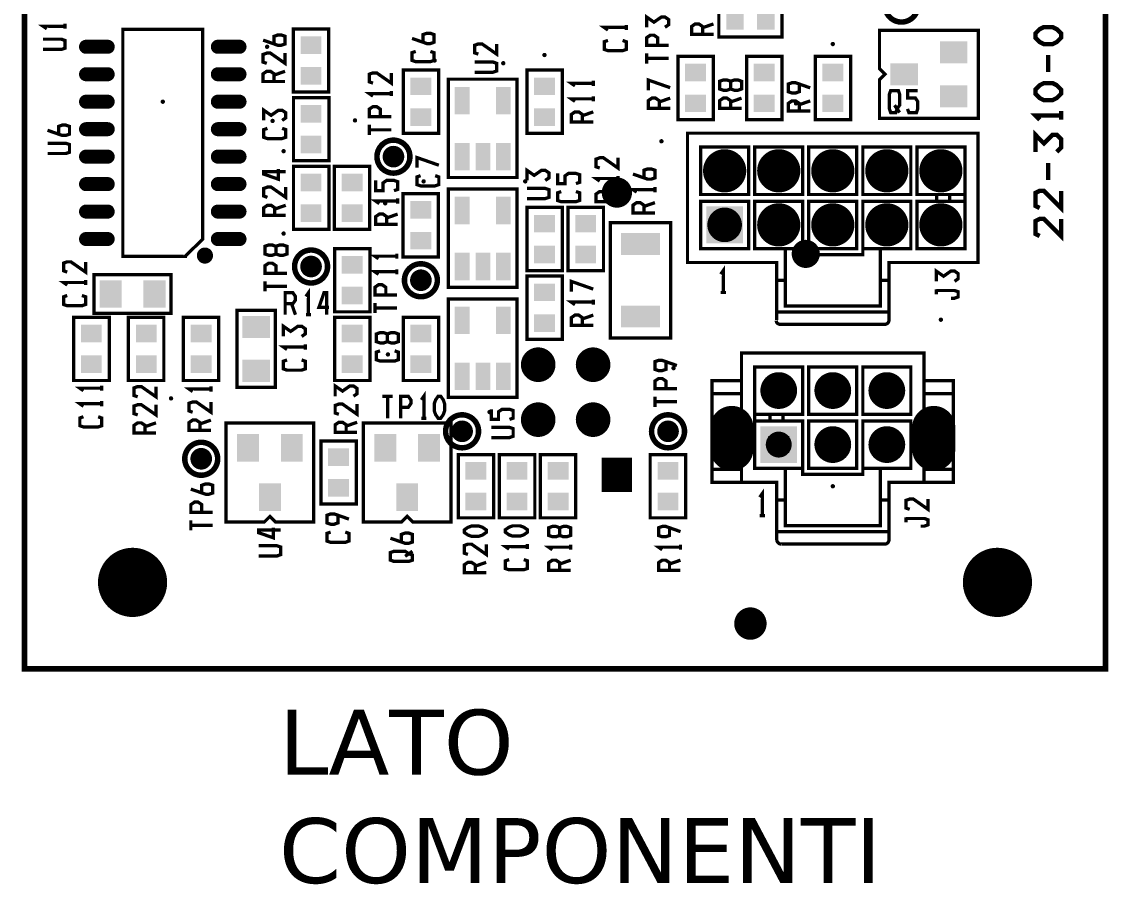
# Model space of a CAD drawing. Extents: x -6 to 100, y -18 to 50.
# Drawn here: x -5.6 to 44.7, y -18.4 to 21.5 of the extents above; entities that cross this region are included whole.
import ezdxf

# ---------------------------------------------------------------- set-up
doc = ezdxf.new("R2010")
doc.units = 0
doc.header["$MEASUREMENT"] = 0
doc.layers.get('0').update_dxf_attribs({"linetype": 'CONTINUOUS'})
for name, color, linetype in [('22-310-0_DRL', 1, 'CONTINUOUS'), ('22-310-0_SMT', 254, 'CONTINUOUS'), ('22-310-0_SST', 1, 'CONTINUOUS')]:
    doc.layers.add(name, color=color, linetype=linetype)
doc.styles.get("Standard").update_dxf_attribs({"font": 'verdana.ttf', "height": 3})

# ---------------------------------------------------------------- blocks, each defined once
blk = doc.blocks.new('ROUND_1')
at = {"const_width": 1.6002}
blk.add_lwpolyline([(-0.8001, 0, 1), (0.8001, 0, 1)], format="xyb", close=True, dxfattribs=at)
blk = doc.blocks.new('ROUND_16')
at = {"const_width": 0.65024}
blk.add_lwpolyline([(-0.32512, 0, 1), (0.32512, 0, 1)], format="xyb", close=True, dxfattribs=at)
blk = doc.blocks.new('ROUND_18')
at = {"const_width": 0.8001}
blk.add_lwpolyline([(-0.40005, 0, 1), (0.40005, 0, 1)], format="xyb", close=True, dxfattribs=at)
blk = doc.blocks.new('ROUND_19')
at = {"const_width": 0.69977}
blk.add_lwpolyline([(-0.349884, 0, 1), (0.349884, 0, 1)], format="xyb", close=True, dxfattribs=at)
blk = doc.blocks.new('ROUND_47')
at = {"const_width": 0.44958}
blk.add_lwpolyline([(-0.22479, 0, 1), (0.22479, 0, 1)], format="xyb", close=True, dxfattribs=at)
blk = doc.blocks.new('ROUND_48')
at = {"const_width": 0.59944}
blk.add_lwpolyline([(-0.29972, 0, 1), (0.29972, 0, 1)], format="xyb", close=True, dxfattribs=at)
blk = doc.blocks.new('ROUND_50')
at = {"const_width": 0.10033}
blk.add_lwpolyline([(-0.050164, 0, 1), (0.050164, 0, 1)], format="xyb", close=True, dxfattribs=at)
blk = doc.blocks.new('ROUND_2')
at = {"const_width": 0.50038}
blk.add_lwpolyline([(-0.25019, 0, 1), (0.25019, 0, 1)], format="xyb", close=True, dxfattribs=at)
blk = doc.blocks.new('RECTANGLE_3')
blk.add_solid([(0.63627, 0.51308), (0.63627, -0.51308), (-0.63627, 0.51308), (-0.63627, -0.51308)])
blk = doc.blocks.new('RECTANGLE_4')
blk.add_solid([(0.4826, 0.4064), (0.4826, -0.4064), (-0.4826, 0.4064), (-0.4826, -0.4064)])
blk = doc.blocks.new('RECTANGLE_5')
blk.add_solid([(0.51308, 0.63627), (0.51308, -0.63627), (-0.51308, 0.63627), (-0.51308, -0.63627)])
blk = doc.blocks.new('ROUND_8')
at = {"const_width": 0.7493}
blk.add_lwpolyline([(-0.37465, 0, 1), (0.37465, 0, 1)], format="xyb", close=True, dxfattribs=at)
blk = doc.blocks.new('OBLONG_10')
at = {"const_width": 1.99898}
blk.add_lwpolyline([(0, 0.50038), (0, -0.50038)], dxfattribs=at)
at = {"const_width": 0.99949}
for points in [[(-0.499744, 0.50038, 1), (0.499744, 0.50038, 1)], [(-0.499744, -0.50038, 1), (0.499744, -0.50038, 1)]]:
    blk.add_lwpolyline(points, format="xyb", close=True, dxfattribs=at)
blk = doc.blocks.new('ROUND_13')
at = {"const_width": 0.84963}
blk.add_lwpolyline([(-0.424814, 0, 1), (0.424814, 0, 1)], format="xyb", close=True, dxfattribs=at)
blk = doc.blocks.new('SQUARE_14')
blk.add_solid([(0.84963, 0.84963), (0.84963, -0.84963), (-0.84963, 0.84963), (-0.84963, -0.84963)])
blk = doc.blocks.new('ROUND_15')
at = {"const_width": 0.99949}
blk.add_lwpolyline([(-0.499744, 0, 1), (0.499744, 0, 1)], format="xyb", close=True, dxfattribs=at)
blk = doc.blocks.new('RECTANGLE_21')
blk.add_solid([(0.508, 0.635), (0.508, -0.635), (-0.508, 0.635), (-0.508, -0.635)])
blk = doc.blocks.new('RECTANGLE_25')
blk.add_solid([(0.635, 0.508), (0.635, -0.508), (-0.635, 0.508), (-0.635, -0.508)])
blk = doc.blocks.new('RECTANGLE_26')
blk.add_solid([(0.4064, 0.4826), (0.4064, -0.4826), (-0.4064, 0.4826), (-0.4064, -0.4826)])
blk = doc.blocks.new('RECTANGLE_27')
blk.add_solid([(0.9017, 0.508), (0.9017, -0.508), (-0.9017, 0.508), (-0.9017, -0.508)])
blk = doc.blocks.new('RECTANGLE_30')
blk.add_solid([(0.3429, 0.635), (0.3429, -0.635), (-0.3429, 0.635), (-0.3429, -0.635)])
blk = doc.blocks.new('OBLONG_31')
at = {"const_width": 0.65024}
blk.add_lwpolyline([(0.50038, 0), (-0.50038, 0)], dxfattribs=at)
at = {"const_width": 0.32512}
for points in [[(-0.66294, 0, 1), (-0.33782, 0, 1)], [(0.33782, 0, 1), (0.66294, 0, 1)]]:
    blk.add_lwpolyline(points, format="xyb", close=True, dxfattribs=at)

msp = doc.modelspace()

# ---------------------------------------------------------------- linework, layer by layer
at = {"layer": '22-310-0_DRL'}
for points, const_width in [([(44.561, 49.56), (44.561, -8.441), (-5.436, -8.441), (-5.436, 49.56), (44.561, 49.56)], 0.254), ([(21.963, 1.333), (21.963, -0.265)], 1.4)]:
    msp.add_lwpolyline(points, dxfattribs=dict(at, const_width=const_width))
at = {"layer": '22-310-0_SST'}
for points, const_width in [([(29.598, 22.42), (26.677, 22.42), (26.677, 20.781), (29.598, 20.781), (29.598, 22.42)], 0.152), ([(24.185, 21.226), (24.355, 21.343), (24.355, 21.582), (24.185, 21.698), (24.018, 21.698), (23.677, 21.462), (23.339, 21.698), (23.339, 21.226)], 0.152), ([(-3.557, 21.274), (-4.573, 21.274), (-4.402, 21.157)], 0.152), ([(-3.557, 21.394), (-3.557, 21.157)], 0.152), ([(2.009, 10.634), (-0.887, 10.634), (-0.887, 21.124), (2.809, 21.124), (2.809, 11.434), (2.009, 10.647), (2.009, 10.634)], 0.152), ([(6.992, 21.15), (6.992, 18.229), (8.63, 18.229), (8.63, 21.15), (6.992, 21.15)], 0.152), ([(22.395, 21.218), (21.379, 21.218), (21.549, 21.099)], 0.152), ([(22.395, 21.338), (22.395, 21.099)], 0.152), ([(25.923, 20.906), (25.923, 21.261), (25.752, 21.381), (25.582, 21.381), (25.415, 21.261), (25.415, 20.906), (26.431, 20.906)], 0.152), ([(25.923, 21.203), (26.431, 21.381)], 0.152), ([(38.679, 17.022), (38.679, 21.086), (34.107, 21.086), (34.107, 19.308), (34.361, 19.054), (34.107, 18.8), (34.107, 17.022), (38.679, 17.022)], 0.152), ([(42.504, 20.741), (42.306, 20.543), (42.108, 20.446), (41.711, 20.446), (41.516, 20.543), (41.318, 20.741), (41.318, 20.939), (41.516, 21.137), (41.711, 21.236), (42.108, 21.236), (42.306, 21.137), (42.504, 20.939), (42.504, 20.741)], 0.203), ([(-4.573, 20.675), (-3.727, 20.675), (-3.557, 20.614), (-3.557, 20.258), (-3.727, 20.2), (-4.573, 20.2)], 0.152), ([(6.108, 20.454), (6.108, 20.809), (6.278, 20.868), (6.446, 20.868), (6.616, 20.809), (6.616, 20.454), (6.446, 20.395), (6.278, 20.395), (5.6, 20.632)], 0.152), ([(12.997, 20.533), (12.997, 20.888), (13.167, 20.947), (13.337, 20.947), (13.505, 20.888), (13.505, 20.533), (13.337, 20.474), (13.167, 20.474), (12.489, 20.71)], 0.152), ([(22.227, 20.616), (22.395, 20.558), (22.395, 20.202), (22.227, 20.144), (21.549, 20.144), (21.379, 20.202), (21.379, 20.558), (21.549, 20.616)], 0.152), ([(23.847, 20.388), (23.847, 20.743), (23.677, 20.86), (23.51, 20.86), (23.339, 20.743), (23.339, 20.388), (24.355, 20.388)], 0.152), ([(6.616, 20.03), (6.616, 19.557), (5.938, 20.03), (5.77, 20.03), (5.6, 19.971), (5.6, 19.616), (5.77, 19.557)], 0.152), ([(13.337, 20.108), (13.505, 20.05), (13.505, 19.694), (13.337, 19.636), (12.659, 19.636), (12.489, 19.694), (12.489, 20.05), (12.659, 20.108)], 0.152), ([(16.403, 20.456), (16.403, 19.984), (15.725, 20.456), (15.557, 20.456), (15.387, 20.398), (15.387, 20.042), (15.557, 19.984)], 0.152), ([(15.387, 19.618), (16.233, 19.618), (16.403, 19.56), (16.403, 19.204), (16.233, 19.146), (15.387, 19.146)], 0.152), ([(23.339, 20.022), (23.339, 19.55)], 0.152), ([(24.355, 19.786), (23.339, 19.786)], 0.152), ([(26.423, 16.959), (26.423, 19.88), (24.785, 19.88), (24.785, 16.959), (26.423, 16.959)], 0.152), ([(29.598, 16.959), (29.598, 19.88), (27.96, 19.88), (27.96, 16.959), (29.598, 16.959)], 0.152), ([(32.773, 16.959), (32.773, 19.88), (31.135, 19.88), (31.135, 16.959), (32.773, 16.959)], 0.152), ([(41.909, 19.941), (41.909, 19.151)], 0.203), ([(6.108, 18.719), (6.108, 19.075), (5.938, 19.191), (5.77, 19.191), (5.6, 19.075), (5.6, 18.719), (6.616, 18.719)], 0.152), ([(6.108, 19.014), (6.616, 19.191)], 0.152), ([(11.528, 19.118), (11.528, 18.643), (10.85, 19.118), (10.683, 19.118), (10.512, 19.057), (10.512, 18.701), (10.683, 18.643)], 0.152), ([(13.723, 16.324), (13.723, 19.245), (12.085, 19.245), (12.085, 16.324), (13.723, 16.324)], 0.152), ([(19.438, 16.324), (19.438, 19.245), (17.8, 19.245), (17.8, 16.324), (19.438, 16.324)], 0.152), ([(14.168, 18.597), (14.168, 18.826), (17.343, 18.826), (17.343, 14.279), (14.168, 14.279), (14.168, 18.597)], 0.152), ([(20.871, 18.635), (19.855, 18.635), (20.025, 18.518)], 0.152), ([(20.871, 18.755), (20.871, 18.518)], 0.152), ([(24.427, 18.432), (23.411, 18.788), (23.411, 18.315)], 0.152), ([(27.221, 18.729), (27.053, 18.788), (26.883, 18.788), (26.713, 18.729), (26.713, 18.374), (26.883, 18.315), (27.053, 18.315), (27.221, 18.374), (27.221, 18.729), (27.391, 18.788), (27.561, 18.788), (27.729, 18.729), (27.729, 18.374), (27.561, 18.315), (27.391, 18.315), (27.221, 18.374)], 0.152), ([(30.396, 18.602), (30.396, 18.247), (30.228, 18.188), (30.058, 18.188), (29.888, 18.247), (29.888, 18.602), (30.058, 18.661), (30.228, 18.661), (30.904, 18.424)], 0.152), ([(42.504, 18.15), (42.306, 17.952), (42.108, 17.855), (41.711, 17.855), (41.516, 17.952), (41.318, 18.15), (41.318, 18.348), (41.516, 18.546), (41.711, 18.645), (42.108, 18.645), (42.306, 18.546), (42.504, 18.348), (42.504, 18.15)], 0.203), ([(11.528, 18.16), (10.512, 18.16), (10.683, 18.041)], 0.152), ([(11.528, 18.28), (11.528, 18.041)], 0.152), ([(20.871, 18.036), (20.871, 17.797)], 0.152), ([(34.566, 17.454), (34.625, 17.284), (34.861, 17.284), (34.922, 17.454), (35.039, 17.624), (35.039, 18.132), (34.98, 18.3), (34.625, 18.3), (34.566, 18.132), (34.566, 17.454)], 0.152), ([(35.404, 17.454), (35.463, 17.284), (35.818, 17.284), (35.877, 17.454), (35.877, 17.792), (35.76, 17.962), (35.404, 17.962), (35.404, 18.3), (35.877, 18.3)], 0.152), ([(8.643, 15.054), (8.643, 17.975), (7.005, 17.975), (7.005, 15.054), (8.643, 15.054)], 0.152), ([(11.02, 17.086), (11.02, 17.441), (10.85, 17.558), (10.683, 17.558), (10.512, 17.441), (10.512, 17.086), (11.528, 17.086)], 0.152), ([(20.871, 17.916), (19.855, 17.916), (20.025, 17.797)], 0.152), ([(23.919, 17.477), (23.919, 17.832), (23.751, 17.949), (23.581, 17.949), (23.411, 17.832), (23.411, 17.477), (24.427, 17.477)], 0.152), ([(23.919, 17.772), (24.427, 17.949)], 0.152), ([(27.221, 17.477), (27.221, 17.832), (27.053, 17.949), (26.883, 17.949), (26.713, 17.832), (26.713, 17.477), (27.729, 17.477)], 0.152), ([(27.221, 17.772), (27.729, 17.949)], 0.152), ([(30.396, 17.35), (30.396, 17.705), (30.228, 17.822), (30.058, 17.822), (29.888, 17.705), (29.888, 17.35), (30.904, 17.35)], 0.152), ([(30.396, 17.645), (30.904, 17.822)], 0.152), ([(34.802, 17.624), (35.039, 17.284)], 0.152), ([(6.479, 16.918), (6.647, 17.035), (6.647, 17.274), (6.479, 17.391), (6.309, 17.391), (5.971, 17.154), (5.631, 17.391), (5.631, 16.918)], 0.152), ([(20.363, 16.842), (20.363, 17.197), (20.195, 17.314), (20.025, 17.314), (19.855, 17.197), (19.855, 16.842), (20.871, 16.842)], 0.152), ([(20.363, 17.137), (20.871, 17.314)], 0.152), ([(42.504, 17.152), (41.318, 17.152), (41.516, 16.954)], 0.203), ([(42.504, 17.35), (42.504, 16.954)], 0.203), ([(-3.861, 16.286), (-3.861, 16.641), (-3.694, 16.702), (-3.524, 16.702), (-3.353, 16.641), (-3.353, 16.286), (-3.524, 16.227), (-3.694, 16.227), (-4.369, 16.463)], 0.152), ([(6.479, 16.552), (6.647, 16.494), (6.647, 16.138), (6.479, 16.08), (5.801, 16.08), (5.631, 16.138), (5.631, 16.494), (5.801, 16.552)], 0.152), ([(10.512, 16.72), (10.512, 16.248)], 0.152), ([(11.528, 16.484), (10.512, 16.484)], 0.152), ([(29.748, 9.519), (29.347, 9.519), (29.347, 10.35), (25.227, 10.35), (25.227, 16.329), (38.668, 16.329), (38.668, 10.35), (34.548, 10.35), (34.548, 9.519), (34.147, 9.519), (34.147, 8.338), (29.748, 8.338), (29.748, 9.519), (29.748, 10.995), (30.558, 10.995)], 0.152), ([(42.306, 15.46), (42.504, 15.658), (42.504, 16.054), (42.306, 16.253), (42.108, 16.253), (41.711, 15.856), (41.318, 16.253), (41.318, 15.46)], 0.203), ([(-4.369, 15.864), (-3.524, 15.864), (-3.353, 15.803), (-3.353, 15.447), (-3.524, 15.389), (-4.369, 15.389)], 0.152), ([(28.056, 15.684), (25.836, 15.684), (25.836, 13.494), (28.056, 13.494), (28.056, 15.684)], 0.152), ([(30.558, 15.684), (28.338, 15.684), (28.338, 13.494), (30.558, 13.494), (30.558, 15.684)], 0.152), ([(33.058, 15.684), (30.838, 15.684), (30.838, 13.494), (33.058, 13.494), (33.058, 15.684)], 0.152), ([(35.557, 15.684), (33.337, 15.684), (33.337, 13.494), (35.557, 13.494), (35.557, 15.684)], 0.152), ([(38.056, 15.684), (35.836, 15.684), (35.836, 13.494), (36.748, 13.494), (36.748, 13.184), (35.836, 13.184), (35.836, 10.995), (38.056, 10.995), (38.056, 15.684)], 0.152), ([(13.728, 14.848), (12.712, 15.204), (12.712, 14.731)], 0.152), ([(22.014, 15.191), (22.014, 14.716), (21.338, 15.191), (21.168, 15.191), (20.998, 15.13), (20.998, 14.774), (21.168, 14.716)], 0.152), ([(6.309, 14.673), (6.309, 14.2), (5.631, 14.437), (5.631, 14.556), (6.647, 14.556)], 0.152), ([(8.643, 11.879), (8.643, 14.8), (7.005, 14.8), (7.005, 11.879), (8.643, 11.879)], 0.152), ([(8.897, 14.8), (8.897, 11.879), (10.535, 11.879), (10.535, 14.8), (8.897, 14.8)], 0.152), ([(18.646, 14.142), (18.816, 14.259), (18.816, 14.497), (18.646, 14.614), (18.478, 14.614), (18.138, 14.378), (17.8, 14.614), (17.8, 14.142)], 0.152), ([(23.212, 14.261), (23.212, 14.617), (23.383, 14.675), (23.55, 14.675), (23.72, 14.617), (23.72, 14.261), (23.55, 14.203), (23.383, 14.203), (22.704, 14.439)], 0.152), ([(26.629, 14.906), (26.629, 14.271), (27.264, 14.271), (27.264, 14.906), (26.629, 14.906), (26.779, 14.757), (26.779, 14.421), (27.114, 14.421), (27.114, 14.757), (26.779, 14.757)], 0.152), ([(27.264, 14.906), (27.114, 14.757)], 0.152), ([(29.131, 14.906), (29.131, 14.271), (29.766, 14.271), (29.616, 14.421), (29.616, 14.757), (29.766, 14.906), (29.131, 14.906), (29.281, 14.757), (29.281, 14.421), (29.616, 14.421)], 0.152), ([(29.281, 14.757), (29.616, 14.757)], 0.152), ([(29.766, 14.906), (29.766, 14.271)], 0.152), ([(31.63, 14.906), (31.63, 14.271), (32.265, 14.271), (32.115, 14.421), (32.115, 14.757), (32.265, 14.906), (31.63, 14.906), (31.78, 14.757), (31.78, 14.421), (32.115, 14.421)], 0.152), ([(31.78, 14.757), (32.115, 14.757)], 0.152), ([(32.265, 14.906), (32.265, 14.271)], 0.152), ([(34.129, 14.906), (34.129, 14.271), (34.764, 14.271), (34.615, 14.421), (34.615, 14.757), (34.764, 14.906), (34.129, 14.906), (34.279, 14.757), (34.279, 14.421), (34.615, 14.421)], 0.152), ([(34.279, 14.757), (34.615, 14.757)], 0.152), ([(34.764, 14.906), (34.764, 14.271)], 0.152), ([(36.779, 14.757), (36.629, 14.906), (37.264, 14.906), (37.114, 14.757), (36.779, 14.757), (36.779, 14.421), (36.629, 14.271), (37.264, 14.271), (37.114, 14.421), (36.779, 14.421)], 0.152), ([(36.629, 14.906), (36.629, 14.271)], 0.152), ([(37.114, 14.757), (37.114, 14.421)], 0.152), ([(37.264, 14.906), (37.264, 14.271)], 0.152), ([(41.909, 14.957), (41.909, 14.165)], 0.203), ([(11.653, 13.672), (11.823, 13.73), (11.823, 14.086), (11.653, 14.147), (11.315, 14.147), (11.145, 14.028), (11.145, 13.672), (10.807, 13.672), (10.807, 14.147)], 0.152), ([(13.558, 14.365), (13.728, 14.307), (13.728, 13.951), (13.558, 13.893), (12.882, 13.893), (12.712, 13.951), (12.712, 14.307), (12.882, 14.365)], 0.152), ([(20.068, 13.997), (20.236, 14.056), (20.236, 14.411), (20.068, 14.47), (19.728, 14.47), (19.56, 14.353), (19.56, 13.997), (19.22, 13.997), (19.22, 14.47)], 0.152), ([(22.014, 14.233), (20.998, 14.233), (21.168, 14.114)], 0.152), ([(22.014, 14.353), (22.014, 14.114)], 0.152), ([(26.629, 14.271), (26.779, 14.421)], 0.152), ([(27.264, 14.271), (27.114, 14.421)], 0.152), ([(29.131, 14.271), (29.281, 14.421)], 0.152), ([(31.63, 14.271), (31.78, 14.421)], 0.152), ([(34.129, 14.271), (34.279, 14.421)], 0.152), ([(6.647, 13.835), (6.647, 13.362), (5.971, 13.835), (5.801, 13.835), (5.631, 13.776), (5.631, 13.421), (5.801, 13.362)], 0.152), ([(12.072, 13.53), (12.072, 10.609), (13.71, 10.609), (13.71, 13.53), (12.072, 13.53)], 0.152), ([(14.168, 13.517), (14.168, 13.746), (17.343, 13.746), (17.343, 9.199), (14.168, 9.199), (14.168, 13.517)], 0.152), ([(17.8, 13.776), (18.646, 13.776), (18.816, 13.718), (18.816, 13.362), (18.646, 13.304), (17.8, 13.304)], 0.152), ([(20.068, 13.631), (20.236, 13.573), (20.236, 13.217), (20.068, 13.159), (19.39, 13.159), (19.22, 13.217), (19.22, 13.573), (19.39, 13.631)], 0.152), ([(21.506, 13.159), (21.506, 13.514), (21.338, 13.631), (21.168, 13.631), (20.998, 13.514), (20.998, 13.159), (22.014, 13.159)], 0.152), ([(21.506, 13.454), (22.014, 13.631)], 0.152), ([(23.72, 13.72), (22.704, 13.72), (22.875, 13.601)], 0.152), ([(23.72, 13.837), (23.72, 13.601)], 0.152), ([(36.748, 13.494), (37.348, 13.494), (37.348, 13.184), (36.748, 13.184)], 0.152), ([(38.056, 13.494), (37.348, 13.494)], 0.152), ([(42.504, 13.662), (42.504, 12.869), (41.711, 13.662), (41.516, 13.662), (41.318, 13.563), (41.318, 12.968), (41.516, 12.869)], 0.203), ([(6.139, 12.524), (6.139, 12.879), (5.971, 12.996), (5.801, 12.996), (5.631, 12.879), (5.631, 12.524), (6.647, 12.524)], 0.152), ([(6.139, 12.819), (6.647, 12.996)], 0.152), ([(11.823, 13.189), (10.807, 13.189), (10.977, 13.07)], 0.152), ([(11.823, 13.309), (11.823, 13.07)], 0.152), ([(23.212, 12.643), (23.212, 12.999), (23.042, 13.118), (22.875, 13.118), (22.704, 12.999), (22.704, 12.643), (23.72, 12.643)], 0.152), ([(23.212, 12.94), (23.72, 13.118)], 0.152), ([(28.056, 10.995), (28.056, 13.184), (25.836, 13.184), (25.836, 10.995), (28.056, 10.995)], 0.152), ([(29.748, 10.995), (28.338, 10.995), (28.338, 13.184), (30.558, 13.184), (30.558, 10.718), (33.337, 10.718), (33.337, 13.184), (35.557, 13.184), (35.557, 10.995), (34.147, 10.995), (34.147, 9.519)], 0.152), ([(33.058, 10.995), (33.058, 13.184), (30.838, 13.184), (30.838, 10.995), (33.058, 10.995)], 0.152), ([(37.348, 13.184), (38.056, 13.184)], 0.152), ([(11.315, 12.115), (11.315, 12.471), (11.145, 12.587), (10.977, 12.587), (10.807, 12.471), (10.807, 12.115), (11.823, 12.115)], 0.152), ([(11.315, 12.41), (11.823, 12.587)], 0.152), ([(19.438, 9.974), (19.438, 12.895), (17.8, 12.895), (17.8, 9.974), (19.438, 9.974)], 0.152), ([(21.343, 9.974), (21.343, 12.895), (19.705, 12.895), (19.705, 9.974), (21.343, 9.974)], 0.152), ([(24.455, 6.862), (21.661, 6.862), (21.661, 12.196), (24.455, 12.196), (24.455, 6.862)], 0.152), ([(27.114, 11.922), (27.264, 11.772), (26.629, 11.772), (26.779, 11.922), (27.114, 11.922), (27.114, 12.257), (27.264, 12.407), (26.629, 12.407), (26.779, 12.257), (27.114, 12.257)], 0.152), ([(26.629, 12.407), (26.629, 11.772)], 0.152), ([(26.779, 11.922), (26.779, 12.257)], 0.152), ([(27.264, 12.407), (27.264, 11.772)], 0.152), ([(29.616, 11.922), (29.766, 11.772), (29.131, 11.772), (29.281, 11.922), (29.616, 11.922), (29.616, 12.257), (29.766, 12.407), (29.131, 12.407), (29.281, 12.257), (29.616, 12.257)], 0.152), ([(29.131, 12.407), (29.131, 11.772)], 0.152), ([(29.281, 11.922), (29.281, 12.257)], 0.152), ([(29.766, 12.407), (29.766, 11.772)], 0.152), ([(32.115, 11.922), (32.265, 11.772), (31.63, 11.772), (31.78, 11.922), (32.115, 11.922), (32.115, 12.257), (32.265, 12.407), (31.63, 12.407), (31.78, 12.257), (32.115, 12.257)], 0.152), ([(31.63, 12.407), (31.63, 11.772)], 0.152), ([(31.78, 11.922), (31.78, 12.257)], 0.152), ([(32.265, 12.407), (32.265, 11.772)], 0.152), ([(34.615, 11.922), (34.764, 11.772), (34.129, 11.772), (34.279, 11.922), (34.615, 11.922), (34.615, 12.257), (34.764, 12.407), (34.129, 12.407), (34.279, 12.257), (34.615, 12.257)], 0.152), ([(34.129, 12.407), (34.129, 11.772)], 0.152), ([(34.279, 11.922), (34.279, 12.257)], 0.152), ([(34.764, 12.407), (34.764, 11.772)], 0.152), ([(37.114, 11.922), (37.264, 11.772), (36.629, 11.772), (36.779, 11.922), (37.114, 11.922), (37.114, 12.257), (37.264, 12.407), (36.629, 12.407), (36.779, 12.257), (37.114, 12.257)], 0.152), ([(36.629, 12.407), (36.629, 11.772)], 0.152), ([(36.779, 11.922), (36.779, 12.257)], 0.152), ([(37.264, 12.407), (37.264, 11.772)], 0.152), ([(42.504, 12.366), (42.504, 11.574), (41.711, 12.366), (41.516, 12.366), (41.318, 12.267), (41.318, 11.673), (41.516, 11.574)], 0.203), ([(6.194, 11.099), (6.024, 11.157), (5.857, 11.157), (5.686, 11.099), (5.686, 10.743), (5.857, 10.685), (6.024, 10.685), (6.194, 10.743), (6.194, 11.099), (6.365, 11.157), (6.532, 11.157), (6.702, 11.099), (6.702, 10.743), (6.532, 10.685), (6.365, 10.685), (6.194, 10.743)], 0.152), ([(10.548, 8.069), (10.548, 10.99), (8.91, 10.99), (8.91, 8.069), (10.548, 8.069)], 0.152), ([(33.337, 10.995), (34.147, 10.995)], 0.152), ([(3.202, 10.611), (2.618, 10.611)], 0.152), ([(3.197, 10.748), (2.623, 10.748)], 0.152), ([(3.113, 10.886), (2.705, 10.886)], 0.152), ([(2.715, 10.893), (2.715, 10.446)], 0.152), ([(2.852, 10.962), (2.852, 10.378)], 0.152), ([(2.989, 10.957), (2.989, 10.383)], 0.152), ([(3.126, 10.875), (3.126, 10.466)], 0.152), ([(11.785, 10.642), (10.769, 10.642), (10.939, 10.522)], 0.152), ([(11.785, 10.759), (11.785, 10.522)], 0.152), ([(-2.612, 10.38), (-2.612, 9.908), (-3.29, 10.38), (-3.458, 10.38), (-3.628, 10.322), (-3.628, 9.966), (-3.458, 9.908)], 0.152), ([(3.134, 10.474), (2.687, 10.474)], 0.152), ([(6.194, 9.847), (6.194, 10.202), (6.024, 10.319), (5.857, 10.319), (5.686, 10.202), (5.686, 9.847), (6.702, 9.847)], 0.152), ([(11.785, 10.04), (11.785, 9.804)], 0.152), ([(26.885, 8.963), (26.885, 9.979), (26.766, 9.809)], 0.152), ([(37.579, 9.478), (37.746, 9.598), (37.746, 9.834), (37.579, 9.953), (37.409, 9.953), (37.071, 9.715), (36.73, 9.953), (36.73, 9.478)], 0.152), ([(-2.612, 9.542), (-2.612, 9.306)], 0.152), ([(-2.215, 8.005), (1.341, 8.005), (1.341, 9.783), (-2.215, 9.783), (-2.215, 8.005)], 0.152), ([(5.686, 9.481), (5.686, 9.009)], 0.152), ([(11.785, 9.92), (10.769, 9.92), (10.939, 9.804)], 0.152), ([(19.438, 6.799), (19.438, 9.72), (17.8, 9.72), (17.8, 6.799), (19.438, 6.799)], 0.152), ([(20.871, 9.12), (19.855, 9.476), (19.855, 9.001)], 0.152), ([(29.347, 9.519), (29.347, 8.059)], 0.152), ([(34.548, 9.519), (34.548, 8.059)], 0.152), ([(-2.612, 9.425), (-3.628, 9.425), (-3.458, 9.306)], 0.152), ([(6.702, 9.245), (5.686, 9.245)], 0.152), ([(7.698, 7.934), (7.698, 8.95), (7.579, 8.78)], 0.152), ([(11.277, 8.846), (11.277, 9.202), (11.107, 9.321), (10.939, 9.321), (10.769, 9.202), (10.769, 8.846), (11.785, 8.846)], 0.152), ([(36.73, 9.115), (36.73, 8.876)], 0.152), ([(37.409, 8.699), (37.579, 8.699), (37.746, 8.76), (37.746, 8.996), (37.579, 9.054), (36.73, 9.054)], 0.152), ([(-2.782, 8.823), (-2.612, 8.765), (-2.612, 8.409), (-2.782, 8.348), (-3.458, 8.348), (-3.628, 8.409), (-3.628, 8.765), (-3.458, 8.823)], 0.152), ([(6.621, 8.442), (6.977, 8.442), (7.096, 8.612), (7.096, 8.78), (6.977, 8.95), (6.621, 8.95), (6.621, 7.934)], 0.152), ([(8.653, 8.272), (8.181, 8.272), (8.417, 8.95), (8.536, 8.95), (8.536, 7.934)], 0.152), ([(10.769, 8.483), (10.769, 8.008)], 0.152), ([(14.168, 8.437), (14.168, 8.666), (17.343, 8.666), (17.343, 4.119), (14.168, 4.119), (14.168, 8.437)], 0.152), ([(20.871, 8.518), (19.855, 8.518), (20.025, 8.399)], 0.152), ([(20.871, 8.638), (20.871, 8.399)], 0.152), ([(27.002, 8.963), (26.766, 8.963)], 0.152), ([(4.389, 8.132), (4.389, 4.576), (6.167, 4.576), (6.167, 8.132), (4.389, 8.132)], 0.152), ([(6.918, 8.442), (7.096, 7.934)], 0.152), ([(11.785, 8.244), (10.769, 8.244)], 0.152), ([(29.347, 7.69), (29.347, 8.059), (34.548, 8.059), (34.548, 7.69)], 0.152), ([(-1.517, 4.894), (-1.517, 7.815), (-3.155, 7.815), (-3.155, 4.894), (-1.517, 4.894)], 0.152), ([(-0.628, 7.815), (-0.628, 4.894), (1.01, 4.894), (1.01, 7.815), (-0.628, 7.815)], 0.152), ([(1.912, 7.815), (1.912, 4.894), (3.55, 4.894), (3.55, 7.815), (1.912, 7.815)], 0.152), ([(7.383, 6.928), (7.551, 7.048), (7.551, 7.284), (7.383, 7.403), (7.213, 7.403), (6.875, 7.164), (6.535, 7.403), (6.535, 6.928)], 0.152), ([(7.815, 7.934), (7.579, 7.934)], 0.152), ([(10.548, 4.894), (10.548, 7.815), (8.91, 7.815), (8.91, 4.894), (10.548, 4.894)], 0.152), ([(13.723, 4.894), (13.723, 7.815), (12.085, 7.815), (12.085, 4.894), (13.723, 4.894)], 0.152), ([(20.363, 7.444), (20.363, 7.799), (20.195, 7.916), (20.025, 7.916), (19.855, 7.799), (19.855, 7.444), (20.871, 7.444)], 0.152), ([(20.363, 7.739), (20.871, 7.916)], 0.152), ([(34.348, 7.49), (29.509, 7.49)], 0.152), ([(11.346, 7.045), (11.178, 7.104), (11.008, 7.104), (10.838, 7.045), (10.838, 6.69), (11.008, 6.631), (11.178, 6.631), (11.346, 6.69), (11.346, 7.045), (11.516, 7.104), (11.686, 7.104), (11.854, 7.045), (11.854, 6.69), (11.686, 6.631), (11.516, 6.631), (11.346, 6.69)], 0.152), ([(7.551, 6.565), (7.551, 6.326)], 0.152), ([(7.551, 6.446), (6.535, 6.446), (6.705, 6.326)], 0.152), ([(11.686, 6.265), (11.854, 6.207), (11.854, 5.851), (11.686, 5.793), (11.008, 5.793), (10.838, 5.851), (10.838, 6.207), (11.008, 6.265)], 0.152), ([(27.726, 0.789), (26.367, 0.789), (26.367, 0.19), (27.726, 0.19), (27.726, 6.169), (36.166, 6.169), (36.166, 0.19), (34.548, 0.19), (34.548, -0.631), (34.147, -0.631), (34.147, -1.822), (29.748, -1.822), (29.748, -0.631), (29.748, 0.835), (28.338, 0.835), (28.338, 5.524), (30.558, 5.524), (30.558, 3.334), (29.646, 3.334), (29.646, 3.024), (30.558, 3.024), (30.558, 0.553), (33.337, 0.553), (33.337, 3.024), (35.557, 3.024), (35.557, 0.835), (34.147, 0.835), (34.147, -0.631)], 0.152), ([(7.383, 5.844), (7.551, 5.785), (7.551, 5.43), (7.383, 5.371), (6.705, 5.371), (6.535, 5.43), (6.535, 5.785), (6.705, 5.844)], 0.152), ([(24.228, 5.765), (24.228, 5.409), (24.058, 5.351), (23.891, 5.351), (23.72, 5.409), (23.72, 5.765), (23.891, 5.823), (24.058, 5.823), (24.736, 5.587)], 0.152), ([(33.058, 5.524), (30.838, 5.524), (30.838, 3.334), (33.058, 3.334), (33.058, 5.524)], 0.152), ([(35.557, 5.524), (33.337, 5.524), (33.337, 3.334), (35.557, 3.334), (35.557, 5.524)], 0.152), ([(24.228, 4.513), (24.228, 4.868), (24.058, 4.985), (23.891, 4.985), (23.72, 4.868), (23.72, 4.513), (24.736, 4.513)], 0.152), ([(-1.86, 4.538), (-2.876, 4.538), (-2.708, 4.421)], 0.152), ([(-1.86, 4.658), (-1.86, 4.421)], 0.152), ([(0.647, 4.612), (0.647, 4.139), (-0.031, 4.612), (-0.199, 4.612), (-0.369, 4.553), (-0.369, 4.198), (-0.199, 4.139)], 0.152), ([(3.187, 4.503), (2.171, 4.503), (2.341, 4.383)], 0.152), ([(3.187, 4.622), (3.187, 4.383)], 0.152), ([(9.781, 4.167), (9.949, 4.284), (9.949, 4.523), (9.781, 4.64), (9.611, 4.64), (9.273, 4.404), (8.933, 4.64), (8.933, 4.167)], 0.152), ([(27.726, 4.889), (26.367, 4.889), (26.367, 4.289), (26.367, 0.789)], 0.152), ([(29.131, 4.746), (29.131, 4.111), (29.766, 4.111), (29.616, 4.261), (29.616, 4.597), (29.766, 4.746), (29.131, 4.746), (29.281, 4.597), (29.281, 4.261), (29.616, 4.261)], 0.152), ([(29.281, 4.597), (29.616, 4.597)], 0.152), ([(29.766, 4.746), (29.766, 4.111)], 0.152), ([(31.63, 4.746), (31.63, 4.111), (32.265, 4.111), (32.115, 4.261), (32.115, 4.597), (32.265, 4.746), (31.63, 4.746), (31.78, 4.597), (31.78, 4.261), (32.115, 4.261)], 0.152), ([(31.78, 4.597), (32.115, 4.597)], 0.152), ([(32.265, 4.746), (32.265, 4.111)], 0.152), ([(34.615, 4.261), (34.764, 4.111), (34.764, 4.746), (34.129, 4.746), (34.279, 4.597), (34.279, 4.261), (34.615, 4.261), (34.615, 4.597), (34.279, 4.597)], 0.152), ([(34.129, 4.746), (34.129, 4.111)], 0.152), ([(34.764, 4.746), (34.615, 4.597)], 0.152), ([(37.528, 4.289), (37.528, 4.889), (36.166, 4.889)], 0.152), ([(11.597, 4.165), (11.122, 4.165)], 0.152), ([(11.358, 3.149), (11.358, 4.165)], 0.152), ([(11.96, 3.657), (12.316, 3.657), (12.435, 3.827), (12.435, 3.995), (12.316, 4.165), (11.96, 4.165), (11.96, 3.149)], 0.152), ([(13.035, 3.149), (13.035, 4.165), (12.918, 3.995)], 0.152), ([(13.695, 3.149), (13.578, 3.319), (13.517, 3.487), (13.517, 3.827), (13.578, 3.995), (13.695, 4.165), (13.814, 4.165), (13.934, 3.995), (13.992, 3.827), (13.992, 3.487), (13.934, 3.319), (13.814, 3.149), (13.695, 3.149)], 0.152), ([(23.72, 4.147), (23.72, 3.675)], 0.152), ([(27.726, 4.289), (26.367, 4.289)], 0.152), ([(29.131, 4.111), (29.281, 4.261)], 0.152), ([(31.63, 4.111), (31.78, 4.261)], 0.152), ([(34.764, 4.111), (34.129, 4.111), (34.279, 4.261)], 0.152), ([(36.166, 4.289), (37.528, 4.289), (37.528, 0.789), (37.528, 0.19), (36.166, 0.19)], 0.152), ([(-1.86, 3.819), (-2.876, 3.819), (-2.708, 3.7)], 0.152), ([(-1.86, 3.939), (-1.86, 3.7)], 0.152), ([(0.647, 3.774), (0.647, 3.301), (-0.031, 3.774), (-0.199, 3.774), (-0.369, 3.715), (-0.369, 3.36), (-0.199, 3.301)], 0.152), ([(3.187, 3.901), (3.187, 3.428), (2.509, 3.901), (2.341, 3.901), (2.171, 3.842), (2.171, 3.487), (2.341, 3.428)], 0.152), ([(9.949, 3.802), (9.949, 3.329), (9.273, 3.802), (9.103, 3.802), (8.933, 3.743), (8.933, 3.388), (9.103, 3.329)], 0.152), ([(16.995, 3.093), (17.165, 3.151), (17.165, 3.507), (16.995, 3.565), (16.657, 3.565), (16.487, 3.448), (16.487, 3.093), (16.149, 3.093), (16.149, 3.565)], 0.152), ([(24.736, 3.911), (23.72, 3.911)], 0.152), ([(-2.03, 3.217), (-1.86, 3.159), (-1.86, 2.803), (-2.03, 2.745), (-2.708, 2.745), (-2.876, 2.803), (-2.876, 3.159), (-2.708, 3.217)], 0.152), ([(2.679, 2.59), (2.679, 2.946), (2.509, 3.062), (2.341, 3.062), (2.171, 2.946), (2.171, 2.59), (3.187, 2.59)], 0.152), ([(2.679, 2.885), (3.187, 3.062)], 0.152), ([(9.441, 2.491), (9.441, 2.846), (9.273, 2.963), (9.103, 2.963), (8.933, 2.846), (8.933, 2.491), (9.949, 2.491)], 0.152), ([(9.441, 2.786), (9.949, 2.963)], 0.152), ([(13.154, 3.149), (12.918, 3.149)], 0.152), ([(28.338, 3.024), (29.047, 3.024), (29.047, 3.334), (29.646, 3.334)], 0.152), ([(28.338, 3.334), (29.047, 3.334)], 0.152), ([(29.646, 3.024), (29.047, 3.024)], 0.152), ([(33.058, 0.835), (33.058, 3.024), (30.838, 3.024), (30.838, 0.835), (33.058, 0.835)], 0.152), ([(0.139, 2.463), (0.139, 2.819), (-0.031, 2.935), (-0.199, 2.935), (-0.369, 2.819), (-0.369, 2.463), (0.647, 2.463)], 0.152), ([(0.139, 2.758), (0.647, 2.935)], 0.152), ([(7.945, 2.925), (3.881, 2.925), (3.881, -1.647), (5.659, -1.647), (5.913, -1.393), (6.167, -1.647), (7.945, -1.647), (7.945, 2.925)], 0.152), ([(14.295, 2.925), (10.231, 2.925), (10.231, -1.647), (12.009, -1.647), (12.263, -1.393), (12.517, -1.647), (14.295, -1.647), (14.295, 2.925)], 0.152), ([(16.149, 2.727), (16.995, 2.727), (17.165, 2.669), (17.165, 2.313), (16.995, 2.255), (16.149, 2.255)], 0.152), ([(9.913, -0.821), (9.913, 2.1), (8.275, 2.1), (8.275, -0.821), (9.913, -0.821)], 0.152), ([(29.616, 1.762), (29.766, 1.612), (29.131, 1.612), (29.281, 1.762), (29.616, 1.762), (29.616, 2.097), (29.766, 2.247), (29.131, 2.247), (29.281, 2.097), (29.616, 2.097)], 0.152), ([(29.131, 2.247), (29.131, 1.612)], 0.152), ([(29.281, 1.762), (29.281, 2.097)], 0.152), ([(29.766, 2.247), (29.766, 1.612)], 0.152), ([(32.115, 1.762), (32.265, 1.612), (31.63, 1.612), (31.78, 1.762), (32.115, 1.762), (32.115, 2.097), (32.265, 2.247), (31.63, 2.247), (31.78, 2.097), (32.115, 2.097)], 0.152), ([(31.63, 2.247), (31.63, 1.612)], 0.152), ([(31.78, 1.762), (31.78, 2.097)], 0.152), ([(32.265, 2.247), (32.265, 1.612)], 0.152), ([(34.615, 1.762), (34.764, 1.612), (34.129, 1.612), (34.279, 1.762), (34.615, 1.762), (34.615, 2.097), (34.764, 2.247), (34.129, 2.247), (34.279, 2.097), (34.615, 2.097)], 0.152), ([(34.129, 2.247), (34.129, 1.612)], 0.152), ([(34.279, 1.762), (34.279, 2.097)], 0.152), ([(34.764, 2.247), (34.764, 1.612)], 0.152), ([(16.263, -1.456), (16.263, 1.465), (14.625, 1.465), (14.625, -1.456), (16.263, -1.456)], 0.152), ([(18.168, -1.456), (18.168, 1.465), (16.53, 1.465), (16.53, -1.456), (18.168, -1.456)], 0.152), ([(18.422, 1.465), (18.422, -1.456), (20.06, -1.456), (20.06, 1.465), (18.422, 1.465)], 0.152), ([(23.502, 1.465), (23.502, -1.456), (25.14, -1.456), (25.14, 1.465), (23.502, 1.465)], 0.152), ([(29.748, 0.835), (30.558, 0.835)], 0.152), ([(33.337, 0.835), (34.147, 0.835)], 0.152), ([(36.166, 0.789), (37.528, 0.789)], 0.152), ([(2.765, -0.306), (2.765, 0.05), (2.936, 0.108), (3.103, 0.108), (3.273, 0.05), (3.273, -0.306), (3.103, -0.364), (2.936, -0.364), (2.257, -0.128)], 0.152), ([(27.726, 0.19), (29.347, 0.19), (29.347, -0.631), (29.347, -2.091)], 0.152), ([(28.689, -1.35), (28.689, -0.334), (28.569, -0.504)], 0.152), ([(2.765, -1.202), (2.765, -0.847), (2.595, -0.73), (2.428, -0.73), (2.257, -0.847), (2.257, -1.202), (3.273, -1.202)], 0.152), ([(29.748, -0.631), (29.347, -0.631)], 0.152), ([(34.548, -0.631), (34.548, -2.091)], 0.152), ([(36.349, -0.588), (36.349, -1.063), (35.674, -0.588), (35.504, -0.588), (35.333, -0.649), (35.333, -1.004), (35.504, -1.063)], 0.152), ([(2.257, -1.568), (2.257, -2.04)], 0.152), ([(9.06, -1.337), (9.06, -1.692), (8.892, -1.751), (8.722, -1.751), (8.552, -1.692), (8.552, -1.337), (8.722, -1.278), (8.892, -1.278), (9.568, -1.515)], 0.152), ([(28.806, -1.35), (28.569, -1.35)], 0.152), ([(35.333, -1.426), (35.333, -1.665)], 0.152), ([(36.012, -1.842), (36.182, -1.842), (36.349, -1.781), (36.349, -1.545), (36.182, -1.487), (35.333, -1.487)], 0.152), ([(3.273, -1.804), (2.257, -1.804)], 0.152), ([(6.073, -1.908), (6.073, -2.381), (5.394, -2.145), (5.394, -2.025), (6.41, -2.025)], 0.152), ([(15.918, -2.132), (15.75, -2.251), (15.58, -2.31), (15.242, -2.31), (15.072, -2.251), (14.902, -2.132), (14.902, -2.015), (15.072, -1.896), (15.242, -1.837), (15.58, -1.837), (15.75, -1.896), (15.918, -2.015), (15.918, -2.132)], 0.152), ([(17.823, -2.124), (17.655, -2.244), (17.485, -2.302), (17.147, -2.302), (16.977, -2.244), (16.807, -2.124), (16.807, -2.005), (16.977, -1.888), (17.147, -1.827), (17.485, -1.827), (17.655, -1.888), (17.823, -2.005), (17.823, -2.124)], 0.152), ([(19.316, -1.916), (19.146, -1.855), (18.978, -1.855), (18.808, -1.916), (18.808, -2.272), (18.978, -2.33), (19.146, -2.33), (19.316, -2.272), (19.316, -1.916), (19.486, -1.855), (19.654, -1.855), (19.824, -1.916), (19.824, -2.272), (19.654, -2.33), (19.486, -2.33), (19.316, -2.272)], 0.152), ([(24.396, -1.916), (24.396, -2.272), (24.226, -2.33), (24.058, -2.33), (23.888, -2.272), (23.888, -1.916), (24.058, -1.855), (24.226, -1.855), (24.904, -2.094)], 0.152), ([(9.4, -2.117), (9.568, -2.175), (9.568, -2.531), (9.4, -2.589), (8.722, -2.589), (8.552, -2.531), (8.552, -2.175), (8.722, -2.117)], 0.152), ([(11.998, -2.576), (11.998, -2.221), (12.169, -2.162), (12.339, -2.162), (12.506, -2.221), (12.506, -2.576), (12.339, -2.635), (12.169, -2.635), (11.49, -2.399)], 0.152), ([(34.548, -2.47), (34.548, -2.091), (29.347, -2.091), (29.347, -2.47)], 0.152), ([(5.394, -2.747), (6.243, -2.747), (6.41, -2.805), (6.41, -3.161), (6.243, -3.219), (5.394, -3.219)], 0.152), ([(12.339, -3.473), (12.506, -3.415), (12.506, -3.178), (12.339, -3.117), (12.169, -3.001), (11.661, -3.001), (11.49, -3.059), (11.49, -3.415), (11.661, -3.473), (12.339, -3.473)], 0.152), ([(12.169, -3.237), (12.506, -3.001)], 0.152), ([(15.918, -2.675), (15.918, -3.148), (15.242, -2.675), (15.072, -2.675), (14.902, -2.734), (14.902, -3.089), (15.072, -3.148)], 0.152), ([(17.823, -2.785), (16.807, -2.785), (16.977, -2.904)], 0.152), ([(17.823, -2.665), (17.823, -2.904)], 0.152), ([(19.824, -2.813), (18.808, -2.813), (18.978, -2.932)], 0.152), ([(19.824, -2.693), (19.824, -2.932)], 0.152), ([(24.904, -2.813), (23.888, -2.813), (24.058, -2.932)], 0.152), ([(24.904, -2.693), (24.904, -2.932)], 0.152), ([(29.56, -2.67), (34.348, -2.67)], 0.152), ([(15.41, -3.986), (15.41, -3.631), (15.242, -3.514), (15.072, -3.514), (14.902, -3.631), (14.902, -3.986), (15.918, -3.986)], 0.152), ([(15.41, -3.691), (15.918, -3.514)], 0.152), ([(17.655, -3.387), (17.823, -3.445), (17.823, -3.801), (17.655, -3.859), (16.977, -3.859), (16.807, -3.801), (16.807, -3.445), (16.977, -3.387)], 0.152), ([(19.316, -3.887), (19.316, -3.531), (19.146, -3.415), (18.978, -3.415), (18.808, -3.531), (18.808, -3.887), (19.824, -3.887)], 0.152), ([(19.316, -3.592), (19.824, -3.415)], 0.152), ([(24.396, -3.887), (24.396, -3.531), (24.226, -3.415), (24.058, -3.415), (23.888, -3.531), (23.888, -3.887), (24.904, -3.887)], 0.152), ([(24.396, -3.592), (24.904, -3.415)], 0.152)]:
    msp.add_lwpolyline(points, dxfattribs=dict(at, const_width=const_width))
for points, const_width in [([(34.361, 22.229, 0.414214), (35.123, 21.467)], 0.254), ([(35.123, 21.467, 0.414214), (35.885, 22.229)], 0.254), ([(11.628, 16.006, 0.414214), (10.866, 15.244)], 0.254), ([(12.39, 15.244, 0.414214), (11.628, 16.006)], 0.254), ([(10.866, 15.244, 0.414214), (11.628, 14.482)], 0.254), ([(11.628, 14.482, 0.414214), (12.39, 15.244)], 0.254), ([(2.91, 10.967, 0.414214), (2.613, 10.67)], 0.152), ([(2.613, 10.67, 0.414214), (2.91, 10.373)], 0.152), ([(3.207, 10.67, 0.414214), (2.91, 10.967)], 0.152), ([(2.91, 10.373, 0.414214), (3.207, 10.67)], 0.152), ([(7.818, 10.926, 0.414214), (7.056, 10.164)], 0.254), ([(8.58, 10.164, 0.414214), (7.818, 10.926)], 0.254), ([(7.056, 10.164, 0.414214), (7.818, 9.402)], 0.254), ([(7.818, 9.402, 0.414214), (8.58, 10.164)], 0.254), ([(12.898, 10.291, 0.414214), (12.136, 9.529)], 0.254), ([(13.66, 9.529, 0.414214), (12.898, 10.291)], 0.254), ([(12.136, 9.529, 0.414214), (12.898, 8.767)], 0.254), ([(12.898, 8.767, 0.414214), (13.66, 9.529)], 0.254), ([(29.331, 7.667, 0.405987), (29.509, 7.49)], 0.152), ([(34.348, 7.49, 0.414214), (34.548, 7.69)], 0.152), ([(14.803, 3.306, 0.414214), (14.041, 2.544)], 0.254), ([(15.565, 2.544, 0.414214), (14.803, 3.306)], 0.254), ([(24.328, 3.306, 0.414214), (23.566, 2.544)], 0.254), ([(25.09, 2.544, 0.414214), (24.328, 3.306)], 0.254), ([(14.041, 2.544, 0.414214), (14.803, 1.782)], 0.254), ([(14.803, 1.782, 0.414214), (15.565, 2.544)], 0.254), ([(23.566, 2.544, 0.414214), (24.328, 1.782)], 0.254), ([(24.328, 1.782, 0.414214), (25.09, 2.544)], 0.254), ([(2.738, 2.036, 0.414214), (1.976, 1.274)], 0.254), ([(3.5, 1.274, 0.414214), (2.738, 2.036)], 0.254), ([(1.976, 1.274, 0.414214), (2.738, 0.512)], 0.254), ([(2.738, 0.512, 0.414214), (3.5, 1.274)], 0.254), ([(29.357, -2.467, 0.393205), (29.56, -2.67)], 0.152), ([(34.348, -2.67, 0.414214), (34.548, -2.47)], 0.152)]:
    msp.add_lwpolyline(points, format="xyb", dxfattribs=dict(at, const_width=const_width))

# ---------------------------------------------------------------- block references
at = {"layer": '22-310-0_DRL'}
for name, p in [('ROUND_50', (5.786, 20.324)), ('ROUND_50', (31.948, 20.451)), ('ROUND_50', (13.533, 19.689)), ('ROUND_50', (16.708, 19.562)), ('ROUND_50', (18.613, 19.943)), ('ROUND_50', (0.96, 17.784)), ('ROUND_50', (30.246, 17.708)), ('ROUND_50', (6.04, 16.895)), ('ROUND_50', (9.85, 16.921)), ('ROUND_50', (6.548, 15.498)), ('ROUND_50', (24.023, 15.955)), ('ROUND_48', (26.946, 14.589)), ('ROUND_48', (29.448, 14.589)), ('ROUND_48', (31.948, 14.589)), ('ROUND_48', (34.447, 14.589)), ('ROUND_48', (36.946, 14.589)), ('ROUND_50', (13.025, 14.101)), ('ROUND_50', (17.724, 14.101)), ('ROUND_19', (21.963, 13.583)), ('ROUND_50', (11.247, 13.085)), ('ROUND_18', (26.946, 12.09)), ('ROUND_48', (29.448, 12.09)), ('ROUND_48', (31.948, 12.09)), ('ROUND_48', (34.447, 12.09)), ('ROUND_48', (36.946, 12.09)), ('ROUND_50', (6.548, 11.688)), ('ROUND_16', (30.698, 10.748)), ('ROUND_50', (36.946, 7.703)), ('ROUND_50', (11.374, 6.1)), ('ROUND_47', (18.323, 5.623)), ('ROUND_47', (20.863, 5.623)), ('ROUND_50', (24.582, 5.465)), ('ROUND_48', (29.448, 4.429)), ('ROUND_48', (31.948, 4.429)), ('ROUND_48', (34.447, 4.429)), ('ROUND_50', (1.341, 4.068)), ('ROUND_50', (16.073, 3.433)), ('ROUND_47', (18.323, 3.083)), ('ROUND_47', (20.863, 3.083)), ('ROUND_18', (27.276, 2.219)), ('ROUND_18', (36.616, 2.219)), ('ROUND_48', (29.448, 1.93)), ('ROUND_48', (31.948, 1.93)), ('ROUND_48', (34.447, 1.93)), ('ROUND_50', (31.948, 0.004)), ('ROUND_1', (-0.437, -4.441)), ('ROUND_1', (39.562, -4.441))]:
    msp.add_blockref(name, p, dxfattribs=at)
at = {"layer": '22-310-0_SMT'}
for name, p in [('RECTANGLE_26', (27.426, 21.594)), ('RECTANGLE_26', (28.849, 21.594)), ('OBLONG_31', (-2.088, 20.324)), ('OBLONG_31', (4.008, 20.324)), ('RECTANGLE_4', (7.818, 20.4)), ('RECTANGLE_25', (37.536, 20.07)), ('OBLONG_31', (-2.088, 19.054)), ('OBLONG_31', (4.008, 19.054)), ('RECTANGLE_4', (7.818, 18.978)), ('RECTANGLE_4', (25.598, 19.13)), ('RECTANGLE_4', (28.773, 19.13)), ('RECTANGLE_4', (31.948, 19.13)), ('RECTANGLE_25', (35.25, 19.054)), ('RECTANGLE_4', (12.898, 18.495)), ('RECTANGLE_4', (18.613, 18.495)), ('OBLONG_31', (-2.088, 17.784)), ('OBLONG_31', (4.008, 17.784)), ('RECTANGLE_30', (14.803, 17.835)), ('RECTANGLE_30', (16.708, 17.835)), ('RECTANGLE_4', (25.598, 17.708)), ('RECTANGLE_4', (28.773, 17.708)), ('RECTANGLE_4', (31.948, 17.708)), ('RECTANGLE_25', (37.536, 18.038)), ('RECTANGLE_4', (7.818, 17.225)), ('RECTANGLE_4', (12.898, 17.073)), ('RECTANGLE_4', (18.613, 17.073)), ('OBLONG_31', (-2.088, 16.514)), ('OBLONG_31', (4.008, 16.514)), ('RECTANGLE_4', (7.818, 15.803)), ('ROUND_2', (11.628, 15.244)), ('RECTANGLE_30', (14.803, 15.244)), ('RECTANGLE_30', (15.768, 15.244)), ('RECTANGLE_30', (16.708, 15.244)), ('ROUND_15', (26.946, 14.589)), ('ROUND_15', (29.448, 14.589)), ('ROUND_15', (31.948, 14.589)), ('ROUND_15', (34.447, 14.589)), ('ROUND_15', (36.946, 14.589)), ('OBLONG_31', (-2.088, 15.244)), ('OBLONG_31', (4.008, 15.244)), ('OBLONG_31', (-2.088, 13.974)), ('OBLONG_31', (4.008, 13.974)), ('RECTANGLE_4', (7.818, 14.05)), ('RECTANGLE_4', (9.723, 14.05)), ('RECTANGLE_4', (12.898, 12.78)), ('RECTANGLE_30', (14.803, 12.755)), ('RECTANGLE_30', (16.708, 12.755)), ('ROUND_15', (29.448, 12.09)), ('ROUND_15', (31.948, 12.09)), ('ROUND_15', (34.447, 12.09)), ('ROUND_15', (36.946, 12.09)), ('OBLONG_31', (-2.088, 12.704)), ('OBLONG_31', (4.008, 12.704)), ('RECTANGLE_4', (7.818, 12.628)), ('RECTANGLE_4', (9.723, 12.628)), ('SQUARE_14', (26.946, 12.09)), ('RECTANGLE_4', (18.613, 12.145)), ('RECTANGLE_4', (20.518, 12.145)), ('OBLONG_31', (-2.088, 11.434)), ('OBLONG_31', (4.008, 11.434)), ('RECTANGLE_4', (12.898, 11.358)), ('RECTANGLE_27', (23.058, 11.206)), ('RECTANGLE_4', (18.613, 10.723)), ('RECTANGLE_4', (20.518, 10.723)), ('ROUND_2', (7.818, 10.164)), ('RECTANGLE_4', (9.723, 10.24)), ('RECTANGLE_30', (14.803, 10.164)), ('RECTANGLE_30', (15.768, 10.164)), ('RECTANGLE_30', (16.708, 10.164)), ('ROUND_2', (12.898, 9.529)), ('RECTANGLE_5', (-1.453, 8.894)), ('RECTANGLE_5', (0.579, 8.894)), ('RECTANGLE_4', (9.723, 8.818)), ('RECTANGLE_4', (18.613, 8.97)), ('RECTANGLE_30', (14.803, 7.675)), ('RECTANGLE_30', (16.708, 7.675)), ('RECTANGLE_27', (23.058, 7.853)), ('RECTANGLE_3', (5.278, 7.37)), ('RECTANGLE_4', (18.613, 7.548)), ('RECTANGLE_4', (-2.342, 7.065)), ('RECTANGLE_4', (0.198, 7.065)), ('RECTANGLE_4', (2.738, 7.065)), ('RECTANGLE_4', (9.723, 7.065)), ('RECTANGLE_4', (12.898, 7.065)), ('RECTANGLE_4', (-2.342, 5.643)), ('RECTANGLE_4', (0.198, 5.643)), ('RECTANGLE_4', (2.738, 5.643)), ('RECTANGLE_4', (9.723, 5.643)), ('RECTANGLE_4', (12.898, 5.643)), ('ROUND_18', (18.323, 5.623)), ('ROUND_18', (20.863, 5.623)), ('RECTANGLE_3', (5.278, 5.338)), ('RECTANGLE_30', (14.803, 5.084)), ('RECTANGLE_30', (15.768, 5.084)), ('RECTANGLE_30', (16.708, 5.084)), ('ROUND_13', (29.448, 4.429)), ('ROUND_13', (31.948, 4.429)), ('ROUND_13', (34.447, 4.429)), ('ROUND_18', (18.323, 3.083)), ('ROUND_18', (20.863, 3.083)), ('OBLONG_10', (27.276, 2.219)), ('OBLONG_10', (36.616, 2.219)), ('ROUND_2', (14.803, 2.544)), ('ROUND_2', (24.328, 2.544)), ('SQUARE_14', (29.448, 1.93)), ('ROUND_13', (31.948, 1.93)), ('ROUND_13', (34.447, 1.93)), ('RECTANGLE_21', (4.897, 1.782)), ('RECTANGLE_21', (6.929, 1.782)), ('RECTANGLE_21', (11.247, 1.782)), ('RECTANGLE_21', (13.279, 1.782)), ('ROUND_2', (2.738, 1.274)), ('RECTANGLE_4', (9.088, 1.35)), ('RECTANGLE_4', (15.438, 0.715)), ('RECTANGLE_4', (17.343, 0.715)), ('RECTANGLE_4', (19.248, 0.715)), ('RECTANGLE_4', (24.328, 0.715)), ('RECTANGLE_21', (5.913, -0.504)), ('RECTANGLE_4', (9.088, -0.072)), ('RECTANGLE_21', (12.263, -0.504)), ('RECTANGLE_4', (15.438, -0.707)), ('RECTANGLE_4', (17.343, -0.707)), ('RECTANGLE_4', (19.248, -0.707)), ('RECTANGLE_4', (24.328, -0.707)), ('ROUND_8', (28.138, -6.346))]:
    msp.add_blockref(name, p, dxfattribs=at)

# ---------------------------------------------------------------- texts
at = {"linetype": 'Continuous'}
for s, p in [('LATO', (6.332, -13.327)), ('COMPONENTI', (6.332, -18.341))]:
    msp.add_text(s, height=3, dxfattribs=at).set_placement(p)

doc.saveas('drawing.dxf')
